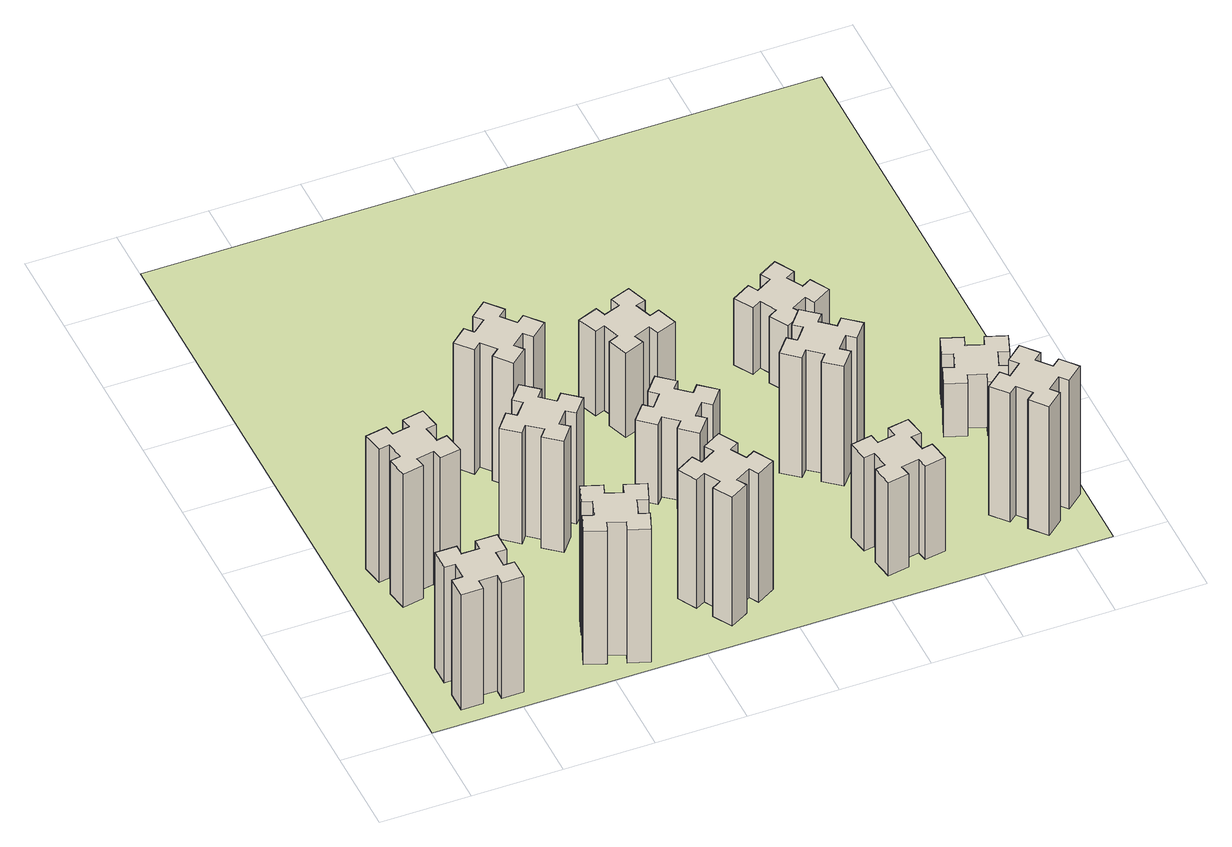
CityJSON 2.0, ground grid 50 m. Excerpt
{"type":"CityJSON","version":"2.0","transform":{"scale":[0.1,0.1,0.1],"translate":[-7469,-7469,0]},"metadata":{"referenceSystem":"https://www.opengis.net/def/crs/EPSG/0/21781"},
"CityObjects":{
"building1":{"type":"Building","attributes":{"class":"1000","function":"1000","usage":"1000","yearOfConstruction":2016,"roofType":"1000","measuredHeight":78,"storeysAboveGround":30,"storeysBelowGround":0},"geometry":[{"type":"Solid","lod":"1","boundaries":[[[[0,1,2,3,4,5,6,7,8,9,10,11,12,13,14,15,16,17,18,19]],[[17,16,20,21]],[[16,15,22,20]],[[15,14,23,22]],[[14,13,24,23]],[[13,12,25,24]],[[12,11,26,25]],[[11,10,27,26]],[[10,9,28,27]],[[9,8,29,28]],[[8,7,30,29]],[[7,6,31,30]],[[6,5,32,31]],[[5,4,33,32]],[[4,3,34,33]],[[3,2,35,34]],[[2,1,36,35]],[[1,0,37,36]],[[0,19,38,37]],[[19,18,39,38]],[[18,17,21,39]],[[24,25,26,27,28,29,30,31,32,33,34,35,36,37,38,39,21,20,22,23]]]]}]},
"building2":{"type":"Building","attributes":{"class":"1000","function":"1000","usage":"1000","yearOfConstruction":2016,"roofType":"1000","measuredHeight":90,"storeysAboveGround":30,"storeysBelowGround":0},"geometry":[{"type":"Solid","lod":"1","boundaries":[[[[40,41,42,43,44,45,46,47,48,49,50,51,52,53,54,55,56,57,58,59]],[[57,56,60,61]],[[56,55,62,60]],[[55,54,63,62]],[[54,53,64,63]],[[53,52,65,64]],[[52,51,66,65]],[[51,50,67,66]],[[50,49,68,67]],[[49,48,69,68]],[[48,47,70,69]],[[47,46,71,70]],[[46,45,72,71]],[[45,44,73,72]],[[44,43,74,73]],[[43,42,75,74]],[[42,41,76,75]],[[41,40,77,76]],[[40,59,78,77]],[[59,58,79,78]],[[58,57,61,79]],[[64,65,66,67,68,69,70,71,72,73,74,75,76,77,78,79,61,60,62,63]]]]}]},
"building3":{"type":"Building","attributes":{"class":"1000","function":"1000","usage":"1000","yearOfConstruction":2016,"roofType":"1000","measuredHeight":90,"storeysAboveGround":30,"storeysBelowGround":0},"geometry":[{"type":"Solid","lod":"1","boundaries":[[[[80,81,82,83,84,85,86,87,88,89,90,91,92,93,94,95,96,97,98,99]],[[97,96,100,101]],[[96,95,102,100]],[[95,94,103,102]],[[94,93,104,103]],[[93,92,105,104]],[[92,91,106,105]],[[91,90,107,106]],[[90,89,108,107]],[[89,88,109,108]],[[88,87,110,109]],[[87,86,111,110]],[[86,85,112,111]],[[85,84,113,112]],[[84,83,114,113]],[[83,82,115,114]],[[82,81,116,115]],[[81,80,117,116]],[[80,99,118,117]],[[99,98,119,118]],[[98,97,101,119]],[[104,105,106,107,108,109,110,111,112,113,114,115,116,117,118,119,101,100,102,103]]]]}]},
"building4":{"type":"Building","attributes":{"class":"1000","function":"1000","usage":"1000","yearOfConstruction":2016,"roofType":"1000","measuredHeight":75,"storeysAboveGround":30,"storeysBelowGround":0},"geometry":[{"type":"Solid","lod":"1","boundaries":[[[[120,121,122,123,124,125,126,127,128,129,130,131,132,133,134,135,136,137,138,139]],[[137,136,140,141]],[[136,135,142,140]],[[135,134,143,142]],[[134,133,144,143]],[[133,132,145,144]],[[132,131,146,145]],[[131,130,147,146]],[[130,129,148,147]],[[129,128,149,148]],[[128,127,150,149]],[[127,126,151,150]],[[126,125,152,151]],[[125,124,153,152]],[[124,123,154,153]],[[123,122,155,154]],[[122,121,156,155]],[[121,120,157,156]],[[120,139,158,157]],[[139,138,159,158]],[[138,137,141,159]],[[144,145,146,147,148,149,150,151,152,153,154,155,156,157,158,159,141,140,142,143]]]]}]},
"building5":{"type":"Building","attributes":{"class":"1000","function":"1000","usage":"1000","yearOfConstruction":2016,"roofType":"1000","measuredHeight":84,"storeysAboveGround":30,"storeysBelowGround":0},"geometry":[{"type":"Solid","lod":"1","boundaries":[[[[160,161,162,163,164,165,166,167,168,169,170,171,172,173,174,175,176,177,178,179]],[[177,176,180,181]],[[176,175,182,180]],[[175,174,183,182]],[[174,173,184,183]],[[173,172,185,184]],[[172,171,186,185]],[[171,170,187,186]],[[170,169,188,187]],[[169,168,189,188]],[[168,167,190,189]],[[167,166,191,190]],[[166,165,192,191]],[[165,164,193,192]],[[164,163,194,193]],[[163,162,195,194]],[[162,161,196,195]],[[161,160,197,196]],[[160,179,198,197]],[[179,178,199,198]],[[178,177,181,199]],[[184,185,186,187,188,189,190,191,192,193,194,195,196,197,198,199,181,180,182,183]]]]}]},
"building6":{"type":"Building","attributes":{"class":"1000","function":"1000","usage":"1000","yearOfConstruction":2016,"roofType":"1000","measuredHeight":87,"storeysAboveGround":30,"storeysBelowGround":0},"geometry":[{"type":"Solid","lod":"1","boundaries":[[[[200,201,202,203,204,205,206,207,208,209,210,211,212,213,214,215,216,217,218,219]],[[217,216,220,221]],[[216,215,222,220]],[[215,214,223,222]],[[214,213,224,223]],[[213,212,225,224]],[[212,211,226,225]],[[211,210,227,226]],[[210,209,228,227]],[[209,208,229,228]],[[208,207,230,229]],[[207,206,231,230]],[[206,205,232,231]],[[205,204,233,232]],[[204,203,234,233]],[[203,202,235,234]],[[202,201,236,235]],[[201,200,237,236]],[[200,219,238,237]],[[219,218,239,238]],[[218,217,221,239]],[[224,225,226,227,228,229,230,231,232,233,234,235,236,237,238,239,221,220,222,223]]]]}]},
"building7":{"type":"Building","attributes":{"class":"1000","function":"1000","usage":"1000","yearOfConstruction":2016,"roofType":"1000","measuredHeight":54,"storeysAboveGround":30,"storeysBelowGround":0},"geometry":[{"type":"Solid","lod":"1","boundaries":[[[[240,241,242,243,244,245,246,247,248,249,250,251,252,253,254,255,256,257,258,259]],[[257,256,260,261]],[[256,255,262,260]],[[255,254,263,262]],[[254,253,264,263]],[[253,252,265,264]],[[252,251,266,265]],[[251,250,267,266]],[[250,249,268,267]],[[249,248,269,268]],[[248,247,270,269]],[[247,246,271,270]],[[246,245,272,271]],[[245,244,273,272]],[[244,243,274,273]],[[243,242,275,274]],[[242,241,276,275]],[[241,240,277,276]],[[240,259,278,277]],[[259,258,279,278]],[[258,257,261,279]],[[264,265,266,267,268,269,270,271,272,273,274,275,276,277,278,279,261,260,262,263]]]]}]},
"building8":{"type":"Building","attributes":{"class":"1000","function":"1000","usage":"1000","yearOfConstruction":2016,"roofType":"1000","measuredHeight":57,"storeysAboveGround":30,"storeysBelowGround":0},"geometry":[{"type":"Solid","lod":"1","boundaries":[[[[280,281,282,283,284,285,286,287,288,289,290,291,292,293,294,295,296,297,298,299]],[[297,296,300,301]],[[296,295,302,300]],[[295,294,303,302]],[[294,293,304,303]],[[293,292,305,304]],[[292,291,306,305]],[[291,290,307,306]],[[290,289,308,307]],[[289,288,309,308]],[[288,287,310,309]],[[287,286,311,310]],[[286,285,312,311]],[[285,284,313,312]],[[284,283,314,313]],[[283,282,315,314]],[[282,281,316,315]],[[281,280,317,316]],[[280,299,318,317]],[[299,298,319,318]],[[298,297,301,319]],[[304,305,306,307,308,309,310,311,312,313,314,315,316,317,318,319,301,300,302,303]]]]}]},
"building9":{"type":"Building","attributes":{"class":"1000","function":"1000","usage":"1000","yearOfConstruction":2016,"roofType":"1000","measuredHeight":63,"storeysAboveGround":30,"storeysBelowGround":0},"geometry":[{"type":"Solid","lod":"1","boundaries":[[[[320,321,322,323,324,325,326,327,328,329,330,331,332,333,334,335,336,337,338,339]],[[337,336,340,341]],[[336,335,342,340]],[[335,334,343,342]],[[334,333,344,343]],[[333,332,345,344]],[[332,331,346,345]],[[331,330,347,346]],[[330,329,348,347]],[[329,328,349,348]],[[328,327,350,349]],[[327,326,351,350]],[[326,325,352,351]],[[325,324,353,352]],[[324,323,354,353]],[[323,322,355,354]],[[322,321,356,355]],[[321,320,357,356]],[[320,339,358,357]],[[339,338,359,358]],[[338,337,341,359]],[[344,345,346,347,348,349,350,351,352,353,354,355,356,357,358,359,341,340,342,343]]]]}]},
"building10":{"type":"Building","attributes":{"class":"1000","function":"1000","usage":"1000","yearOfConstruction":2016,"roofType":"1000","measuredHeight":81,"storeysAboveGround":30,"storeysBelowGround":0},"geometry":[{"type":"Solid","lod":"1","boundaries":[[[[360,361,362,363,364,365,366,367,368,369,370,371,372,373,374,375,376,377,378,379]],[[377,376,380,381]],[[376,375,382,380]],[[375,374,383,382]],[[374,373,384,383]],[[373,372,385,384]],[[372,371,386,385]],[[371,370,387,386]],[[370,369,388,387]],[[369,368,389,388]],[[368,367,390,389]],[[367,366,391,390]],[[366,365,392,391]],[[365,364,393,392]],[[364,363,394,393]],[[363,362,395,394]],[[362,361,396,395]],[[361,360,397,396]],[[360,379,398,397]],[[379,378,399,398]],[[378,377,381,399]],[[384,385,386,387,388,389,390,391,392,393,394,395,396,397,398,399,381,380,382,383]]]]}]},
"building11":{"type":"Building","attributes":{"class":"1000","function":"1000","usage":"1000","yearOfConstruction":2016,"roofType":"1000","measuredHeight":45,"storeysAboveGround":30,"storeysBelowGround":0},"geometry":[{"type":"Solid","lod":"1","boundaries":[[[[400,401,402,403,404,405,406,407,408,409,410,411,412,413,414,415,416,417,418,419]],[[417,416,420,421]],[[416,415,422,420]],[[415,414,423,422]],[[414,413,424,423]],[[413,412,425,424]],[[412,411,426,425]],[[411,410,427,426]],[[410,409,428,427]],[[409,408,429,428]],[[408,407,430,429]],[[407,406,431,430]],[[406,405,432,431]],[[405,404,433,432]],[[404,403,434,433]],[[403,402,435,434]],[[402,401,436,435]],[[401,400,437,436]],[[400,419,438,437]],[[419,418,439,438]],[[418,417,421,439]],[[424,425,426,427,428,429,430,431,432,433,434,435,436,437,438,439,421,420,422,423]]]]}]},
"building12":{"type":"Building","attributes":{"class":"1000","function":"1000","usage":"1000","yearOfConstruction":2016,"roofType":"1000","measuredHeight":87,"storeysAboveGround":30,"storeysBelowGround":0},"geometry":[{"type":"Solid","lod":"1","boundaries":[[[[440,441,442,443,444,445,446,447,448,449,450,451,452,453,454,455,456,457,458,459]],[[457,456,460,461]],[[456,455,462,460]],[[455,454,463,462]],[[454,453,464,463]],[[453,452,465,464]],[[452,451,466,465]],[[451,450,467,466]],[[450,449,468,467]],[[449,448,469,468]],[[448,447,470,469]],[[447,446,471,470]],[[446,445,472,471]],[[445,444,473,472]],[[444,443,474,473]],[[443,442,475,474]],[[442,441,476,475]],[[441,440,477,476]],[[440,459,478,477]],[[459,458,479,478]],[[458,457,461,479]],[[464,465,466,467,468,469,470,471,472,473,474,475,476,477,478,479,461,460,462,463]]]]}]},
"building13":{"type":"Building","attributes":{"class":"1000","function":"1000","usage":"1000","yearOfConstruction":2016,"roofType":"1000","measuredHeight":36,"storeysAboveGround":30,"storeysBelowGround":0},"geometry":[{"type":"Solid","lod":"1","boundaries":[[[[480,481,482,483,484,485,486,487,488,489,490,491,492,493,494,495,496,497,498,499]],[[497,496,500,501]],[[496,495,502,500]],[[495,494,503,502]],[[494,493,504,503]],[[493,492,505,504]],[[492,491,506,505]],[[491,490,507,506]],[[490,489,508,507]],[[489,488,509,508]],[[488,487,510,509]],[[487,486,511,510]],[[486,485,512,511]],[[485,484,513,512]],[[484,483,514,513]],[[483,482,515,514]],[[482,481,516,515]],[[481,480,517,516]],[[480,499,518,517]],[[499,498,519,518]],[[498,497,501,519]],[[504,505,506,507,508,509,510,511,512,513,514,515,516,517,518,519,501,500,502,503]]]]}]},
"landuse1":{"type":"LandUse","attributes":{"name":"plot1","function":"1010"},"geometry":[{"type":"MultiSurface","lod":"1","boundaries":[[[520,521,522,523]]]}]}
},
"vertices":[
[265,325,0],[265,225,0],[205,225,0],[205,105,0],[325,105,0],[325,165,0],[425,165,0],[425,105,0],[545,105,0],[545,225,0],[485,225,0],[485,325,0],[545,325,0],[545,445,0],[425,445,0],[425,385,0],[325,385,0],[325,445,0],[205,445,0],[205,325,0],[325,385,780],[325,445,780],[425,385,780],[425,445,780],[545,445,780],[545,325,780],[485,325,780],[485,225,780],[545,225,780],[545,105,780],[425,105,780],[425,165,780],[325,165,780],[325,105,780],[205,105,780],[205,225,780],[265,225,780],[265,325,780],[205,325,780],[205,445,780],
[345,998,0],[444,1016,0],[454,957,0],[572,977,0],[551,1096,0],[492,1085,0],[475,1184,0],[534,1194,0],[513,1312,0],[395,1291,0],[405,1232,0],[307,1215,0],[297,1274,0],[178,1253,0],[199,1135,0],[258,1145,0],[276,1047,0],[217,1037,0],[237,918,0],[356,939,0],[276,1047,900],[217,1037,900],[258,1145,900],[199,1135,900],[178,1253,900],[297,1274,900],[307,1215,900],[405,1232,900],[395,1291,900],[513,1312,900],[534,1194,900],[475,1184,900],[492,1085,900],[551,1096,900],[572,977,900],[454,957,900],[444,1016,900],[345,998,900],[356,939,900],[237,918,900],
[1029,360,0],[995,266,0],[939,287,0],[897,174,0],[1010,133,0],[1031,189,0],[1125,155,0],[1104,99,0],[1217,57,0],[1258,170,0],[1202,191,0],[1236,285,0],[1292,264,0],[1333,377,0],[1220,418,0],[1200,362,0],[1106,396,0],[1127,452,0],[1014,493,0],[973,380,0],[1106,396,900],[1127,452,900],[1200,362,900],[1220,418,900],[1333,377,900],[1292,264,900],[1236,285,900],[1202,191,900],[1258,170,900],[1217,57,900],[1104,99,900],[1125,155,900],[1031,189,900],[1010,133,900],[897,174,900],[939,287,900],[995,266,900],[1029,360,900],[973,380,900],[1014,493,900],
[1224,1267,0],[1148,1332,0],[1186,1378,0],[1094,1455,0],[1017,1363,0],[1063,1324,0],[999,1248,0],[953,1286,0],[876,1194,0],[968,1117,0],[1006,1163,0],[1083,1099,0],[1044,1053,0],[1136,976,0],[1213,1068,0],[1167,1106,0],[1232,1183,0],[1278,1144,0],[1355,1236,0],[1263,1313,0],[1232,1183,750],[1278,1144,750],[1167,1106,750],[1213,1068,750],[1136,976,750],[1044,1053,750],[1083,1099,750],[1006,1163,750],[968,1117,750],[876,1194,750],[953,1286,750],[999,1248,750],[1063,1324,750],[1017,1363,750],[1094,1455,750],[1186,1378,750],[1148,1332,750],[1224,1267,750],[1263,1313,750],[1355,1236,750],
[1148,1639,0],[1224,1703,0],[1263,1657,0],[1355,1734,0],[1278,1826,0],[1232,1788,0],[1167,1864,0],[1213,1903,0],[1136,1995,0],[1044,1918,0],[1083,1872,0],[1006,1807,0],[968,1853,0],[876,1776,0],[953,1684,0],[999,1723,0],[1063,1646,0],[1017,1608,0],[1094,1516,0],[1186,1593,0],[1063,1646,840],[1017,1608,840],[999,1723,840],[953,1684,840],[876,1776,840],[968,1853,840],[1006,1807,840],[1083,1872,840],[1044,1918,840],[1136,1995,840],[1213,1903,840],[1167,1864,840],[1232,1788,840],[1278,1826,840],[1355,1734,840],[1263,1657,840],[1224,1703,840],[1148,1639,840],[1186,1593,840],[1094,1516,840],
[1744,496,0],[1657,446,0],[1627,498,0],[1523,438,0],[1583,334,0],[1635,364,0],[1685,277,0],[1633,247,0],[1693,143,0],[1797,203,0],[1767,255,0],[1854,305,0],[1884,253,0],[1988,313,0],[1928,417,0],[1876,387,0],[1826,474,0],[1878,504,0],[1818,608,0],[1714,548,0],[1826,474,870],[1878,504,870],[1876,387,870],[1928,417,870],[1988,313,870],[1884,253,870],[1854,305,870],[1767,255,870],[1797,203,870],[1693,143,870],[1633,247,870],[1685,277,870],[1635,364,870],[1583,334,870],[1523,438,870],[1627,498,870],[1657,446,870],[1744,496,870],[1714,548,870],[1818,608,870],
[1746,1163,0],[1823,1099,0],[1784,1053,0],[1876,976,0],[1953,1068,0],[1907,1106,0],[1972,1183,0],[2018,1144,0],[2095,1236,0],[2003,1313,0],[1964,1267,0],[1888,1332,0],[1926,1378,0],[1834,1455,0],[1757,1363,0],[1803,1324,0],[1739,1248,0],[1693,1286,0],[1616,1194,0],[1708,1117,0],[1739,1248,540],[1693,1286,540],[1803,1324,540],[1757,1363,540],[1834,1455,540],[1926,1378,540],[1888,1332,540],[1964,1267,540],[2003,1313,540],[2095,1236,540],[2018,1144,540],[1972,1183,540],[1907,1106,540],[1953,1068,540],[1876,976,540],[1784,1053,540],[1823,1099,540],[1746,1163,540],[1708,1117,540],[1616,1194,540],
[1846,1735,0],[1940,1769,0],[1960,1713,0],[2073,1754,0],[2032,1867,0],[1976,1846,0],[1942,1940,0],[1998,1960,0],[1957,2073,0],[1844,2032,0],[1865,1976,0],[1771,1942,0],[1750,1998,0],[1637,1957,0],[1679,1844,0],[1735,1865,0],[1769,1771,0],[1713,1750,0],[1754,1637,0],[1867,1679,0],[1769,1771,570],[1713,1750,570],[1735,1865,570],[1679,1844,570],[1637,1957,570],[1750,1998,570],[1771,1942,570],[1865,1976,570],[1844,2032,570],[1957,2073,570],[1998,1960,570],[1942,1940,570],[1976,1846,570],[2032,1867,570],[2073,1754,570],[1960,1713,570],[1940,1769,570],[1846,1735,570],[1867,1679,570],[1754,1637,570],
[2665,258,0],[2764,276,0],[2774,217,0],[2892,237,0],[2871,356,0],[2812,345,0],[2795,444,0],[2854,454,0],[2833,572,0],[2715,551,0],[2725,492,0],[2627,475,0],[2617,534,0],[2498,513,0],[2519,395,0],[2578,405,0],[2596,307,0],[2537,297,0],[2557,178,0],[2676,199,0],[2596,307,630],[2537,297,630],[2578,405,630],[2519,395,630],[2498,513,630],[2617,534,630],[2627,475,630],[2725,492,630],[2715,551,630],[2833,572,630],[2854,454,630],[2795,444,630],[2812,345,630],[2871,356,630],[2892,237,630],[2774,217,630],[2764,276,630],[2665,258,630],[2676,199,630],[2557,178,630],
[2647,1006,0],[2712,1083,0],[2758,1044,0],[2835,1136,0],[2743,1213,0],[2704,1167,0],[2628,1232,0],[2666,1278,0],[2574,1355,0],[2497,1263,0],[2543,1224,0],[2479,1148,0],[2433,1186,0],[2356,1094,0],[2448,1017,0],[2486,1063,0],[2563,999,0],[2524,953,0],[2616,876,0],[2693,968,0],[2563,999,810],[2524,953,810],[2486,1063,810],[2448,1017,810],[2356,1094,810],[2433,1186,810],[2479,1148,810],[2543,1224,810],[2497,1263,810],[2574,1355,810],[2666,1278,810],[2628,1232,810],[2704,1167,810],[2743,1213,810],[2835,1136,810],[2758,1044,810],[2712,1083,810],[2647,1006,810],[2693,968,810],[2616,876,810],
[2575,1844,0],[2625,1757,0],[2573,1727,0],[2633,1623,0],[2737,1683,0],[2707,1735,0],[2794,1785,0],[2824,1733,0],[2928,1793,0],[2868,1897,0],[2816,1867,0],[2766,1954,0],[2818,1984,0],[2758,2088,0],[2654,2028,0],[2684,1976,0],[2597,1926,0],[2567,1978,0],[2463,1918,0],[2523,1814,0],[2597,1926,450],[2567,1978,450],[2684,1976,450],[2654,2028,450],[2758,2088,450],[2818,1984,450],[2766,1954,450],[2816,1867,450],[2868,1897,450],[2928,1793,450],[2824,1733,450],[2794,1785,450],[2707,1735,450],[2737,1683,450],[2633,1623,450],[2573,1727,450],[2625,1757,450],[2575,1844,450],[2523,1814,450],[2463,1918,450],
[3468,259,0],[3544,323,0],[3583,277,0],[3675,354,0],[3598,446,0],[3552,408,0],[3487,484,0],[3533,523,0],[3456,615,0],[3364,538,0],[3403,492,0],[3326,427,0],[3288,473,0],[3196,396,0],[3273,304,0],[3319,343,0],[3383,266,0],[3337,228,0],[3414,136,0],[3506,213,0],[3383,266,870],[3337,228,870],[3319,343,870],[3273,304,870],[3196,396,870],[3288,473,870],[3326,427,870],[3403,492,870],[3364,538,870],[3456,615,870],[3533,523,870],[3487,484,870],[3552,408,870],[3598,446,870],[3675,354,870],[3583,277,870],[3544,323,870],[3468,259,870],[3506,213,870],[3414,136,870],
[3351,1029,0],[3445,995,0],[3424,939,0],[3537,897,0],[3578,1010,0],[3522,1031,0],[3556,1125,0],[3612,1104,0],[3653,1217,0],[3540,1258,0],[3520,1202,0],[3426,1236,0],[3447,1292,0],[3334,1333,0],[3293,1220,0],[3349,1200,0],[3315,1106,0],[3259,1127,0],[3217,1014,0],[3330,973,0],[3315,1106,360],[3259,1127,360],[3349,1200,360],[3293,1220,360],[3334,1333,360],[3447,1292,360],[3426,1236,360],[3520,1202,360],[3540,1258,360],[3653,1217,360],[3612,1104,360],[3556,1125,360],[3522,1031,360],[3578,1010,360],[3537,897,360],[3424,939,360],[3445,995,360],[3351,1029,360],[3330,973,360],[3217,1014,360],
[5,3705,0],[3705,3705,0],[3705,5,0],[5,5,0]
]}
